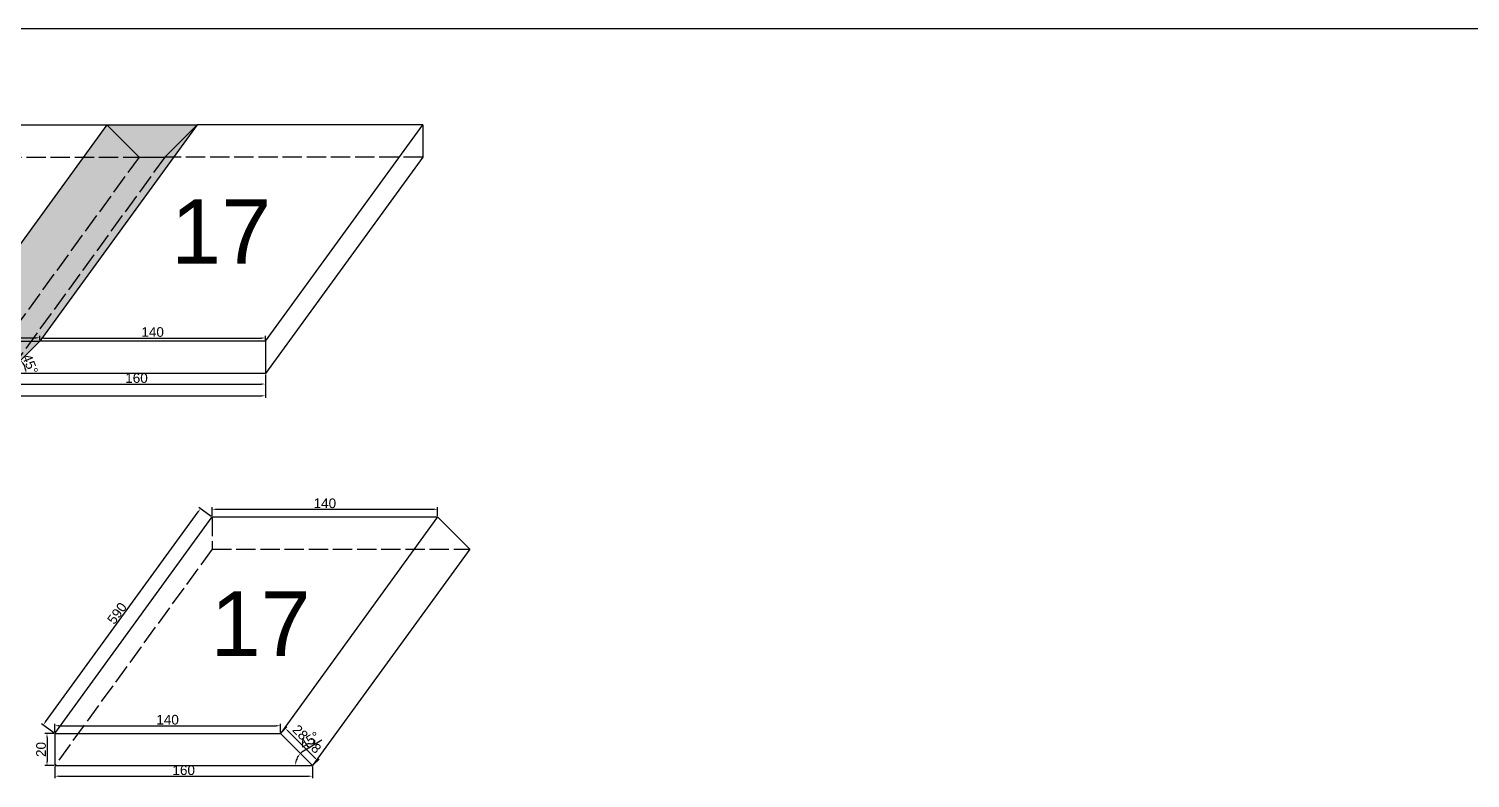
# Model space of a CAD drawing. Header units: millimetres. Extents: x 1455 to 24185, y -7314 to 4772.
# Drawn here: x 17396 to 18291, y -2450 to -1984 of the extents above; entities that cross this region are included whole.
import ezdxf

# ---------------------------------------------------------------- set-up
doc = ezdxf.new("R2010")
doc.units = ezdxf.units.MM
doc.linetypes.add('ACAD_ISO02W100', pattern=[15, 12, -3])
doc.layers.add('尺寸标注', color=6, linetype='Continuous')
doc.layers.add('标号', color=4, linetype='Continuous')
doc.styles.get("Standard").update_dxf_attribs({"font": 'arial.ttf'})
doc.dimstyles.new('ISO-25-old', dxfattribs={"dimtxt": 6, "dimasz": 2.5, "dimexe": 1.25, "dimexo": 0.625, "dimtad": 1, "dimtxsty": 'Standard', "dimcen": 2.5, "dimadec": 0, "dimazin": 0, "dimtfac": 1, "dimtmove": 0, "dimatfit": 3, "dimfxl": 1, "dimarcsym": 0})

# ---------------------------------------------------------------- blocks, each defined once
blk = doc.blocks.new('*D2730')
at = {"layer": 'Defpoints', "color": 0, "transparency": 16777216}
for p in [(17382.86, -2198.36), (17542.86, -2198.36), (17542.86, -2204.94)]:
    blk.add_point(p, dxfattribs=at)
at = {"layer": '尺寸标注', "color": 0, "lineweight": -2, "transparency": 16777216}
for p, q in [((17382.86, -2198.98), (17382.86, -2206.19)), ((17542.86, -2198.98), (17542.86, -2206.19)), ((17385.36, -2204.94), (17540.36, -2204.94))]:
    blk.add_line(p, q, dxfattribs=at)
at = {"layer": '尺寸标注', "color": 0, "transparency": 16777216}
for points in [[(17385.36, -2204.52), (17385.36, -2205.35), (17382.86, -2204.94)], [(17540.36, -2204.52), (17540.36, -2205.35), (17542.86, -2204.94)]]:
    blk.add_solid(points, dxfattribs=at)
at = {"layer": '尺寸标注', "color": 0, "transparency": 16777216, "insert": (17462.86, -2201.25), "char_height": 6, "attachment_point": 5}
blk.add_mtext('160', dxfattribs=at)
blk = doc.blocks.new('*D2735')
at = {"layer": 'Defpoints', "color": 0, "transparency": 16777216}
for p in [(17402.86, -2178.36), (17382.86, -2198.36), (17382.86, -2198.36), (17393.94, -2195.39), (17542.86, -2198.36)]:
    blk.add_point(p, dxfattribs=at)
at = {"layer": '尺寸标注', "color": 0, "lineweight": -2, "transparency": 16777216}
blk.add_arc((17382.86, -2198.36), 11.47, 12.51393, 32.48607, dxfattribs=at)
at = {"layer": '尺寸标注', "color": 0, "transparency": 16777216}
for points in [[(17392.21, -2192.46), (17392.86, -2191.94), (17390.97, -2190.25)], [(17394.47, -2195.83), (17393.64, -2195.92), (17394.33, -2198.36)]]:
    blk.add_solid(points, dxfattribs=at)
at = {"layer": '尺寸标注', "color": 0, "transparency": 16777216, "insert": (17396.85, -2192.56), "char_height": 6, "attachment_point": 5, "rotation": 292.5}
blk.add_mtext('45°', dxfattribs=at)
blk = doc.blocks.new('*D2736')
at = {"layer": 'Defpoints', "color": 0, "transparency": 16777216}
for p in [(17346.86, -2178.36), (17402.86, -2176.2), (17402.86, -2178.36)]:
    blk.add_point(p, dxfattribs=at)
at = {"layer": '尺寸标注', "color": 0, "lineweight": -2, "transparency": 16777216}
for p, q in [((17346.86, -2177.73), (17346.86, -2174.95)), ((17349.36, -2176.2), (17400.36, -2176.2)), ((17402.86, -2177.73), (17402.86, -2174.95))]:
    blk.add_line(p, q, dxfattribs=at)
at = {"layer": '尺寸标注', "color": 0, "transparency": 16777216}
for points in [[(17349.36, -2175.78), (17349.36, -2176.62), (17346.86, -2176.2)], [(17400.36, -2175.78), (17400.36, -2176.62), (17402.86, -2176.2)]]:
    blk.add_solid(points, dxfattribs=at)
at = {"layer": '尺寸标注', "color": 0, "transparency": 16777216, "insert": (17374.86, -2172.51), "char_height": 6, "attachment_point": 5}
blk.add_mtext('56', dxfattribs=at)
blk = doc.blocks.new('*D2737')
at = {"layer": 'Defpoints', "color": 0, "transparency": 16777216}
for p in [(17402.86, -2178.36), (17542.86, -2176.34), (17542.86, -2178.36)]:
    blk.add_point(p, dxfattribs=at)
at = {"layer": '尺寸标注', "color": 0, "lineweight": -2, "transparency": 16777216}
for p, q in [((17402.86, -2177.73), (17402.86, -2175.09)), ((17405.36, -2176.34), (17540.36, -2176.34)), ((17542.86, -2177.73), (17542.86, -2175.09))]:
    blk.add_line(p, q, dxfattribs=at)
at = {"layer": '尺寸标注', "color": 0, "transparency": 16777216}
for points in [[(17405.36, -2175.93), (17405.36, -2176.76), (17402.86, -2176.34)], [(17540.36, -2175.93), (17540.36, -2176.76), (17542.86, -2176.34)]]:
    blk.add_solid(points, dxfattribs=at)
at = {"layer": '尺寸标注', "color": 0, "transparency": 16777216, "insert": (17472.86, -2172.65), "char_height": 6, "attachment_point": 5}
blk.add_mtext('140', dxfattribs=at)
blk = doc.blocks.new('*D2738')
at = {"layer": 'Defpoints', "color": 0, "transparency": 16777216}
for p in [(17206.86, -2198.36), (17542.86, -2198.36), (17542.86, -2212.24)]:
    blk.add_point(p, dxfattribs=at)
at = {"layer": '尺寸标注', "color": 0, "lineweight": -2, "transparency": 16777216}
for p, q in [((17206.86, -2198.98), (17206.86, -2213.49)), ((17542.86, -2198.98), (17542.86, -2213.49)), ((17209.36, -2212.24), (17540.36, -2212.24))]:
    blk.add_line(p, q, dxfattribs=at)
at = {"layer": '尺寸标注', "color": 0, "transparency": 16777216}
for points in [[(17209.36, -2211.82), (17209.36, -2212.66), (17206.86, -2212.24)], [(17540.36, -2211.82), (17540.36, -2212.66), (17542.86, -2212.24)]]:
    blk.add_solid(points, dxfattribs=at)
at = {"layer": '尺寸标注', "color": 0, "transparency": 16777216, "insert": (17374.86, -2208.55), "char_height": 6, "attachment_point": 5}
blk.add_mtext('336', dxfattribs=at)
blk = doc.blocks.new('*D2743')
at = {"layer": 'Defpoints', "color": 0, "transparency": 16777216}
for p in [(17412.15, -2441.96), (17572.15, -2441.96), (17572.15, -2448.54)]:
    blk.add_point(p, dxfattribs=at)
at = {"layer": '尺寸标注', "color": 0, "lineweight": -2, "transparency": 16777216}
for p, q in [((17412.15, -2442.58), (17412.15, -2449.79)), ((17414.65, -2448.54), (17569.65, -2448.54)), ((17572.15, -2442.58), (17572.15, -2449.79))]:
    blk.add_line(p, q, dxfattribs=at)
at = {"layer": '尺寸标注', "color": 0, "transparency": 16777216}
for points in [[(17414.65, -2448.12), (17414.65, -2448.95), (17412.15, -2448.54)], [(17569.65, -2448.12), (17569.65, -2448.95), (17572.15, -2448.54)]]:
    blk.add_solid(points, dxfattribs=at)
at = {"layer": '尺寸标注', "color": 0, "transparency": 16777216, "insert": (17492.15, -2444.85), "char_height": 6, "attachment_point": 5}
blk.add_mtext('160', dxfattribs=at)
blk = doc.blocks.new('*D2744')
at = {"layer": 'Defpoints', "color": 0, "transparency": 16777216}
for p in [(17412.15, -2421.96), (17407.31, -2441.96), (17412.15, -2441.96)]:
    blk.add_point(p, dxfattribs=at)
at = {"layer": '尺寸标注', "color": 0, "lineweight": -2, "transparency": 16777216}
for p, q in [((17411.52, -2421.96), (17406.06, -2421.96)), ((17407.31, -2424.46), (17407.31, -2439.46)), ((17411.52, -2441.96), (17406.06, -2441.96))]:
    blk.add_line(p, q, dxfattribs=at)
at = {"layer": '尺寸标注', "color": 0, "transparency": 16777216}
for points in [[(17406.9, -2424.46), (17407.73, -2424.46), (17407.31, -2421.96)], [(17406.9, -2439.46), (17407.73, -2439.46), (17407.31, -2441.96)]]:
    blk.add_solid(points, dxfattribs=at)
at = {"layer": '尺寸标注', "color": 0, "transparency": 16777216, "insert": (17403.63, -2431.96), "char_height": 6, "attachment_point": 5, "rotation": 90}
blk.add_mtext('20', dxfattribs=at)
blk = doc.blocks.new('*D2745')
at = {"layer": 'Defpoints', "color": 0, "transparency": 16777216}
for p in [(17502.58, -2282.29), (17509.77, -2287.51), (17412.15, -2421.96)]:
    blk.add_point(p, dxfattribs=at)
at = {"layer": '尺寸标注', "color": 0, "lineweight": -2, "transparency": 16777216}
for p, q in [((17406.43, -2414.71), (17501.11, -2284.31)), ((17509.26, -2287.14), (17501.57, -2281.56)), ((17411.64, -2421.59), (17403.95, -2416))]:
    blk.add_line(p, q, dxfattribs=at)
at = {"layer": '尺寸标注', "color": 0, "transparency": 16777216}
for points in [[(17500.77, -2284.07), (17501.45, -2284.56), (17502.58, -2282.29)], [(17406.09, -2414.47), (17406.76, -2414.96), (17404.96, -2416.74)]]:
    blk.add_solid(points, dxfattribs=at)
at = {"layer": '尺寸标注', "color": 0, "transparency": 16777216, "insert": (17450.78, -2347.35), "char_height": 6, "attachment_point": 5, "rotation": 54.01682}
blk.add_mtext('590', dxfattribs=at)
blk = doc.blocks.new('*D2303')
at = {"layer": 'Defpoints', "color": 0, "transparency": 16777216}
for p in [(17509.77, -2287.51), (17649.77, -2282.74), (17649.77, -2287.51)]:
    blk.add_point(p, dxfattribs=at)
at = {"layer": '尺寸标注', "color": 0, "lineweight": -2, "transparency": 16777216}
for p, q in [((17509.77, -2286.89), (17509.77, -2281.49)), ((17512.27, -2282.74), (17647.27, -2282.74)), ((17649.77, -2286.89), (17649.77, -2281.49))]:
    blk.add_line(p, q, dxfattribs=at)
at = {"layer": '尺寸标注', "color": 0, "transparency": 16777216}
for points in [[(17512.27, -2282.33), (17512.27, -2283.16), (17509.77, -2282.74)], [(17647.27, -2282.33), (17647.27, -2283.16), (17649.77, -2282.74)]]:
    blk.add_solid(points, dxfattribs=at)
at = {"layer": '尺寸标注', "color": 0, "transparency": 16777216, "insert": (17579.77, -2279.05), "char_height": 6, "attachment_point": 5}
blk.add_mtext('140', dxfattribs=at)
blk = doc.blocks.new('*D2746')
at = {"layer": 'Defpoints', "color": 0, "transparency": 16777216}
for p in [(17552.15, -2421.96), (17412.15, -2441.96), (17561.83, -2439.19), (17572.15, -2441.96), (17572.15, -2441.96)]:
    blk.add_point(p, dxfattribs=at)
at = {"layer": '尺寸标注', "color": 0, "lineweight": -2, "transparency": 16777216}
blk.add_line((17566.56, -2432.86), (17577.86, -2425.92), dxfattribs=at)
for start, end in [(121.55426, 135), (148.44574, 166.55426)]:
    blk.add_arc((17572.15, -2441.96), 10.68, start, end, dxfattribs=at)
at = {"layer": '尺寸标注', "color": 0, "transparency": 16777216}
for points in [[(17562.18, -2439.52), (17561.35, -2439.43), (17561.47, -2441.96)], [(17562.72, -2436.11), (17563.38, -2436.63), (17564.6, -2434.41)]]:
    blk.add_solid(points, dxfattribs=at)
at = {"layer": '尺寸标注', "color": 0, "transparency": 16777216, "insert": (17570.29, -2426.26), "char_height": 6, "attachment_point": 5, "rotation": 31.55426}
blk.add_mtext('45°', dxfattribs=at)
blk = doc.blocks.new('*D2304')
at = {"layer": 'Defpoints', "color": 0, "transparency": 16777216}
for p in [(17412.15, -2421.96), (17552.15, -2417.19), (17552.15, -2421.96)]:
    blk.add_point(p, dxfattribs=at)
at = {"layer": '尺寸标注', "color": 0, "lineweight": -2, "transparency": 16777216}
for p, q in [((17412.15, -2421.33), (17412.15, -2415.94)), ((17414.65, -2417.19), (17549.65, -2417.19)), ((17552.15, -2421.33), (17552.15, -2415.94))]:
    blk.add_line(p, q, dxfattribs=at)
at = {"layer": '尺寸标注', "color": 0, "transparency": 16777216}
for points in [[(17414.65, -2416.77), (17414.65, -2417.61), (17412.15, -2417.19)], [(17549.65, -2416.77), (17549.65, -2417.61), (17552.15, -2417.19)]]:
    blk.add_solid(points, dxfattribs=at)
at = {"layer": '尺寸标注', "color": 0, "transparency": 16777216, "insert": (17482.15, -2413.5), "char_height": 6, "attachment_point": 5}
blk.add_mtext('140', dxfattribs=at)
blk = doc.blocks.new('*D2747')
at = {"layer": 'Defpoints', "color": 0, "transparency": 16777216}
for p in [(17552.15, -2421.96), (17572.15, -2441.96), (17575.26, -2438.84)]:
    blk.add_point(p, dxfattribs=at)
at = {"layer": '尺寸标注', "color": 0, "lineweight": -2, "transparency": 16777216}
for p, q in [((17552.59, -2421.52), (17556.15, -2417.96)), ((17557.03, -2420.61), (17573.5, -2437.07)), ((17572.59, -2441.52), (17576.15, -2437.96))]:
    blk.add_line(p, q, dxfattribs=at)
at = {"layer": '尺寸标注', "color": 0, "transparency": 16777216}
for points in [[(17557.33, -2420.31), (17556.74, -2420.9), (17555.26, -2418.84)], [(17573.79, -2436.78), (17573.2, -2437.37), (17575.26, -2438.84)]]:
    blk.add_solid(points, dxfattribs=at)
at = {"layer": '尺寸标注', "color": 0, "transparency": 16777216, "insert": (17568.26, -2425.85), "char_height": 6, "attachment_point": 5, "rotation": 315}
blk.add_mtext('28,28', dxfattribs=at)

msp = doc.modelspace()

# ---------------------------------------------------------------- hatches: boundary and pattern name
h = msp.add_hatch(color=3)
h.dxf.hatch_style = 1
h.paths.add_polyline_path([(17464.482, -2063.911), (17429.96, -2063.911), (17346.86, -2178.358), (17381.382, -2178.358)])
h.paths.add_polyline_path([(17444.482, -2043.911), (17429.96, -2063.911), (17464.482, -2063.911)])
h.paths.add_polyline_path([(17500.482, -2043.911), (17444.482, -2043.911), (17464.482, -2063.911), (17480.482, -2063.911)])
h.paths.add_polyline_path([(17485.96, -2063.911), (17480.482, -2063.911), (17397.382, -2178.358), (17402.86, -2178.358)])
h.paths.add_polyline_path([(17480.482, -2063.911), (17464.482, -2063.911), (17381.382, -2178.358), (17397.382, -2178.358)])
h.paths.add_polyline_path([(17500.482, -2043.911), (17480.482, -2063.911), (17485.96, -2063.911)], flags=17)
h.paths.add_polyline_path([(17381.382, -2178.358), (17346.86, -2178.358), (17366.86, -2198.358)])
h.paths.add_polyline_path([(17397.382, -2178.358), (17381.382, -2178.358), (17366.86, -2198.358), (17382.86, -2198.358)])
h.paths.add_polyline_path([(17402.86, -2178.358), (17397.382, -2178.358), (17382.86, -2198.358)])

# ---------------------------------------------------------------- linework, layer by layer
for p, q in [((24184.578, -1984.26), (14772.062, -1984.26)), ((17304.482, -2043.911), (17444.482, -2043.911)), ((17444.482, -2043.911), (17346.86, -2178.358)), ((17500.482, -2043.911), (17402.86, -2178.358)), ((17444.482, -2043.911), (17464.482, -2063.911)), ((17444.482, -2043.911), (17500.482, -2043.911)), ((17500.482, -2043.911), (17480.482, -2063.911)), ((17640.482, -2043.911), (17500.482, -2043.911)), ((17542.86, -2178.358), (17640.482, -2043.911)), ((17640.482, -2043.911), (17640.482, -2063.911)), ((17464.482, -2063.911), (17480.482, -2063.911)), ((17640.482, -2063.911), (17542.86, -2198.358)), ((17346.86, -2178.358), (17402.86, -2178.358)), ((17402.86, -2178.358), (17382.86, -2198.358)), ((17542.86, -2178.358), (17402.86, -2178.358)), ((17542.86, -2178.358), (17542.86, -2198.358)), ((17542.86, -2198.358), (17382.86, -2198.358)), ((17412.148, -2421.958), (17509.769, -2287.511)), ((17509.769, -2287.511), (17649.769, -2287.511)), ((17649.769, -2287.511), (17552.148, -2421.958)), ((17649.769, -2287.511), (17669.769, -2307.511)), ((17669.769, -2307.511), (17572.148, -2441.958)), ((17412.148, -2421.958), (17412.148, -2441.958)), ((17412.148, -2421.958), (17552.148, -2421.958)), ((17552.148, -2421.958), (17572.148, -2441.958)), ((17412.148, -2441.958), (17572.148, -2441.958))]:
    msp.add_line(p, q)
at = {"linetype": 'ACAD_ISO02W100'}
for p, q in [((17304.482, -2063.911), (17464.482, -2063.911)), ((17464.482, -2063.911), (17366.86, -2198.358)), ((17480.482, -2063.911), (17382.86, -2198.358)), ((17640.482, -2063.911), (17480.482, -2063.911)), ((17509.769, -2287.511), (17509.769, -2307.511)), ((17509.769, -2307.511), (17412.148, -2441.958)), ((17509.769, -2307.511), (17669.769, -2307.511))]:
    msp.add_line(p, q, dxfattribs=at)

# ---------------------------------------------------------------- texts
at = {"layer": '标号', "char_height": 40, "attachment_point": 7}
for insert in [(17484.368, -2130.19), (17508.813, -2373.79)]:
    msp.add_mtext_dynamic_manual_height_columns('17 ', width=70.10425, gutter_width=12.5, heights=[0], dxfattribs=dict(at, insert=insert))

# ---------------------------------------------------------------- dimensions: what is measured, and where the dimension line sits
at = {"layer": '尺寸标注'}
for p1, p2, distance, picture, middle in [((17346.86, -2178.358), (17402.86, -2178.358), 2.157, '*D2736', (17374.86, -2172.512)), ((17402.86, -2178.358), (17542.86, -2178.358), 2.016, '*D2737', (17472.86, -2172.654)), ((17206.86, -2198.358), (17542.86, -2198.358), -13.882, '*D2738', (17374.86, -2208.55)), ((17509.769, -2287.511), (17649.769, -2287.511), 4.769, '*D2303', (17579.769, -2279.054)), ((17412.148, -2421.958), (17552.148, -2421.958), 4.769, '*D2304', (17482.148, -2413.501)), ((17552.148, -2421.958), (17572.148, -2441.958), 4.408, '*D2747', (17568.256, -2425.85)), ((17412.148, -2441.958), (17572.148, -2441.958), -6.578, '*D2743', (17492.148, -2444.848))]:
    dim = msp.add_aligned_dim(p1=p1, p2=p2, distance=distance, dimstyle='ISO-25-old', dxfattribs=at)
    dim.commit()
    dim.dimension.update_dxf_attribs({"geometry": picture, "text_midpoint": middle})
dim = msp.add_angular_dim_2l(base=(17393.939, -2195.39), line1=((17542.86, -2198.358), (17382.86, -2198.358)), line2=((17402.86, -2178.358), (17382.86, -2198.358)), dimstyle='ISO-25-old', dxfattribs=at)
dim.commit()
dim.dimension.update_dxf_attribs({"geometry": '*D2735', "text_midpoint": (17393.456, -2193.969), "dimtype": 162})
dim = msp.add_linear_dim(base=(17542.86, -2204.936), p1=(17382.86, -2198.358), p2=(17542.86, -2198.358), dimstyle='ISO-25-old', dxfattribs=at)
dim.commit()
dim.dimension.update_dxf_attribs({"geometry": '*D2730', "text_midpoint": (17462.86, -2201.248)})
dim = msp.add_aligned_dim(p1=(17412.148, -2421.958), p2=(17509.769, -2287.511), distance=8.887, text='590', dimstyle='ISO-25-old', dxfattribs=at)
dim.commit()
dim.dimension.update_dxf_attribs({"geometry": '*D2745', "text_midpoint": (17450.783, -2347.346)})
dim = msp.add_linear_dim(base=(17407.313, -2441.958), p1=(17412.148, -2421.958), p2=(17412.148, -2441.958), angle=90, dimstyle='ISO-25-old', dxfattribs=at)
dim.commit()
dim.dimension.update_dxf_attribs({"geometry": '*D2744', "text_midpoint": (17403.625, -2431.958)})
dim = msp.add_angular_dim_2l(base=(17561.834, -2439.195), line1=((17412.148, -2441.958), (17572.148, -2441.958)), line2=((17552.148, -2421.958), (17572.148, -2441.958)), dimstyle='ISO-25-old', dxfattribs=at)
dim.commit()
dim.dimension.update_dxf_attribs({"geometry": '*D2746', "text_midpoint": (17570.287, -2426.257)})

doc.saveas('drawing.dxf')
